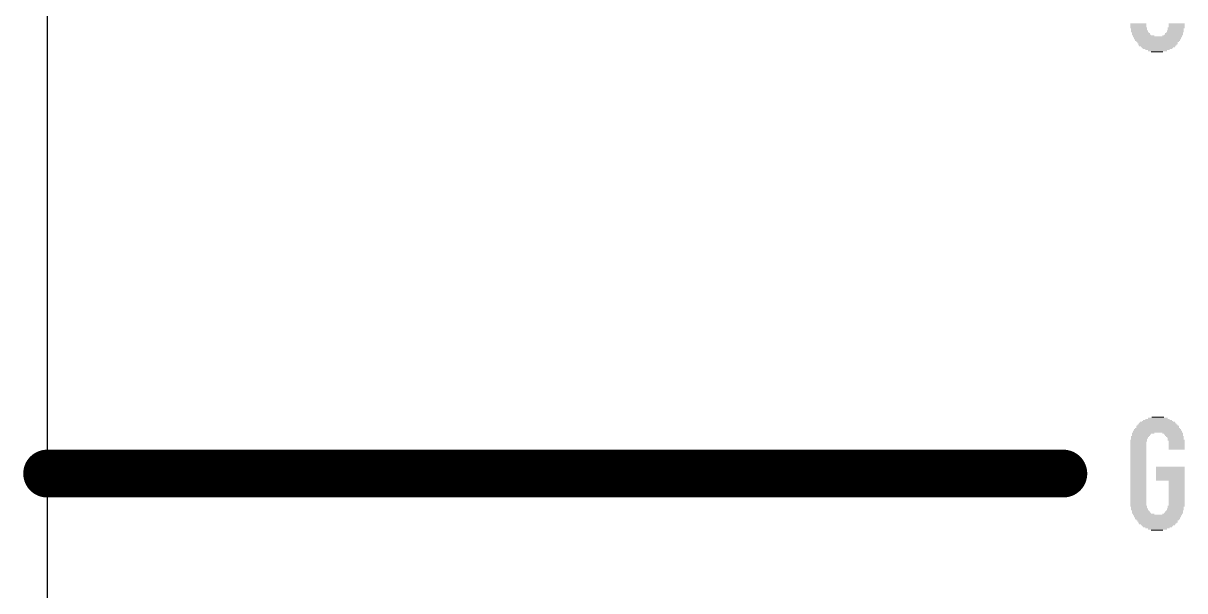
# Model space of a CAD drawing. Extents: x -1 to 100, y 0 to 61.
# Drawn here: x -0.51 to 24.17, y 33.07 to 45.13 of the extents above; entities that cross this region are included whole.
import ezdxf

# ---------------------------------------------------------------- set-up
doc = ezdxf.new("R2010")
doc.units = 0
for name, color, linetype in [('115', 151, 'CONTINUOUS'), ('170', 151, 'CONTINUOUS'), ('20', 31, 'CONTINUOUS')]:
    doc.layers.add(name, color=color, linetype=linetype)

# ---------------------------------------------------------------- blocks, each defined once
blk = doc.blocks.new('RECT')
blk.add_solid([(-0.5, -0.5), (0.5, -0.5), (-0.5, 0.5), (0.5, 0.5)])

msp = doc.modelspace()

# ---------------------------------------------------------------- linework, layer by layer
at = {"layer": '115', "const_width": 1.016}
msp.add_lwpolyline([(21.59, 35.56), (0, 35.56)], dxfattribs=at)
at = {"layer": '115', "const_width": 0.508}
for points in [[(0, 35.814, 1), (0, 35.306)], [(21.59, 35.306, 1), (21.59, 35.814)]]:
    msp.add_lwpolyline(points, format="xyb", dxfattribs=at)
at = {"layer": '20'}
msp.add_line((0, 60.96), (0, 0), dxfattribs=at)

# ---------------------------------------------------------------- block references
at = {"layer": '170'}
for p, xscale, yscale in [((23.18, 45.12), 0.34, 0.02), ((23.18, 45.095), 0.34, 0.03), ((23.18, 45.07), 0.34, 0.02), ((23.18, 45.05), 0.34, 0.02), ((23.19, 45.03), 0.36, 0.02), ((23.2, 45.01), 0.34, 0.02), ((23.2, 44.99), 0.34, 0.02), ((23.21, 44.97), 0.36, 0.02), ((23.21, 44.95), 0.36, 0.02), ((23.23, 44.93), 0.36, 0.02), ((23.24, 44.905), 0.38, 0.03), ((23.94, 44.905), 0.38, 0.03), ((23.95, 44.93), 0.36, 0.02), ((23.97, 44.97), 0.36, 0.02), ((23.97, 44.95), 0.36, 0.02), ((23.99, 45.03), 0.36, 0.02), ((23.98, 45.01), 0.34, 0.02), ((23.98, 44.99), 0.34, 0.02), ((24, 45.12), 0.34, 0.02), ((24, 45.095), 0.34, 0.03), ((24, 45.07), 0.34, 0.02), ((24, 45.05), 0.34, 0.02), ((23.25, 44.88), 0.4, 0.02), ((23.295, 44.86), 0.45, 0.02), ((23.59, 44.84), 1.04, 0.02), ((23.59, 44.78), 0.96, 0.02), ((23.59, 44.76), 0.96, 0.02), ((23.595, 44.74), 0.91, 0.02), ((23.59, 44.715), 0.86, 0.03), ((23.6, 44.69), 0.84, 0.02), ((23.59, 44.67), 0.82, 0.02), ((23.9, 44.86), 0.42, 0.02), ((23.93, 44.88), 0.4, 0.02), ((23.59, 44.65), 0.78, 0.02), ((23.6, 44.63), 0.72, 0.02), ((23.59, 44.61), 0.66, 0.02), ((23.59, 44.59), 0.62, 0.02), ((23.59, 44.57), 0.52, 0.02), ((23.59, 44.545), 0.4, 0.03), ((23.58, 44.52), 0.26, 0.02), ((23.59, 36.52), 0.96, 0.02), ((23.595, 36.565), 0.91, 0.03), ((23.595, 36.54), 0.91, 0.02), ((23.59, 36.59), 0.86, 0.02), ((23.59, 36.61), 0.82, 0.02), ((23.59, 36.63), 0.78, 0.02), ((23.59, 36.65), 0.74, 0.02), ((23.59, 36.67), 0.66, 0.02), ((23.59, 36.69), 0.62, 0.02), ((23.59, 36.71), 0.52, 0.02), ((23.6, 36.735), 0.42, 0.03), ((23.6, 36.76), 0.26, 0.02), ((23.19, 36.27), 0.36, 0.02), ((23.22, 36.35), 0.38, 0.02), ((23.21, 36.33), 0.36, 0.02), ((23.21, 36.31), 0.36, 0.02), ((23.2, 36.29), 0.34, 0.02), ((23.285, 36.42), 0.47, 0.02), ((23.25, 36.4), 0.4, 0.02), ((23.24, 36.375), 0.38, 0.03), ((23.59, 36.46), 1.04, 0.02), ((23.59, 36.44), 1.04, 0.02), ((23.91, 36.42), 0.44, 0.02), ((23.93, 36.4), 0.4, 0.02), ((23.94, 36.375), 0.38, 0.03), ((23.96, 36.35), 0.38, 0.02), ((23.97, 36.33), 0.36, 0.02), ((23.98, 36.31), 0.34, 0.02), ((23.98, 36.29), 0.34, 0.02), ((23.99, 36.27), 0.36, 0.02), ((23.19, 36.25), 0.36, 0.02), ((23.18, 36.23), 0.34, 0.02), ((23.18, 36.21), 0.34, 0.02), ((23.18, 36.185), 0.34, 0.03), ((23.18, 36.16), 0.34, 0.02), ((23.18, 36.14), 0.34, 0.02), ((23.18, 36.12), 0.34, 0.02), ((23.18, 36.1), 0.34, 0.02), ((23.18, 36.08), 0.34, 0.02), ((23.18, 36.06), 0.34, 0.02), ((23.18, 36.04), 0.34, 0.02), ((23.18, 36.015), 0.34, 0.03), ((24, 36.25), 0.34, 0.02), ((24, 36.23), 0.34, 0.02), ((24, 36.21), 0.34, 0.02), ((24, 36.185), 0.34, 0.03), ((24, 36.16), 0.34, 0.02), ((24, 36.14), 0.34, 0.02), ((24, 36.12), 0.34, 0.02), ((24, 36.1), 0.34, 0.02), ((24, 36.08), 0.34, 0.02), ((23.18, 35.99), 0.34, 0.02), ((23.18, 35.97), 0.34, 0.02), ((23.18, 35.95), 0.34, 0.02), ((23.18, 35.93), 0.34, 0.02), ((23.18, 35.91), 0.34, 0.02), ((23.18, 35.89), 0.34, 0.02), ((23.18, 35.87), 0.34, 0.02), ((23.18, 35.85), 0.34, 0.02), ((23.18, 35.825), 0.34, 0.03), ((23.18, 35.8), 0.34, 0.02), ((23.18, 35.78), 0.34, 0.02), ((23.18, 35.76), 0.34, 0.02), ((23.18, 35.74), 0.34, 0.02), ((23.18, 35.72), 0.34, 0.02), ((23.18, 35.7), 0.34, 0.02), ((23.18, 35.68), 0.34, 0.02), ((23.18, 35.655), 0.34, 0.03), ((23.18, 35.63), 0.34, 0.02), ((23.18, 35.61), 0.34, 0.02), ((23.18, 35.59), 0.34, 0.02), ((23.18, 35.57), 0.34, 0.02), ((23.18, 35.55), 0.34, 0.02), ((23.18, 35.53), 0.34, 0.02), ((23.865, 35.7), 0.61, 0.02), ((23.865, 35.68), 0.61, 0.02), ((23.865, 35.655), 0.61, 0.03), ((23.865, 35.63), 0.61, 0.02), ((23.865, 35.61), 0.61, 0.02), ((23.865, 35.59), 0.61, 0.02), ((23.865, 35.57), 0.61, 0.02), ((23.865, 35.55), 0.61, 0.02), ((23.865, 35.53), 0.61, 0.02), ((23.18, 35.51), 0.34, 0.02), ((23.18, 35.49), 0.34, 0.02), ((23.18, 35.465), 0.34, 0.03), ((23.18, 35.44), 0.34, 0.02), ((23.18, 35.42), 0.34, 0.02), ((23.18, 35.4), 0.34, 0.02), ((23.18, 35.38), 0.34, 0.02), ((23.18, 35.36), 0.34, 0.02), ((23.18, 35.34), 0.34, 0.02), ((23.18, 35.32), 0.34, 0.02), ((23.18, 35.295), 0.34, 0.03), ((23.865, 35.51), 0.61, 0.02), ((23.865, 35.49), 0.61, 0.02), ((23.865, 35.465), 0.61, 0.03), ((23.865, 35.44), 0.61, 0.02), ((23.865, 35.42), 0.61, 0.02), ((24, 35.4), 0.34, 0.02), ((24, 35.38), 0.34, 0.02), ((24, 35.36), 0.34, 0.02), ((24, 35.34), 0.34, 0.02), ((24, 35.32), 0.34, 0.02), ((24, 35.295), 0.34, 0.03), ((23.18, 35.27), 0.34, 0.02), ((23.18, 35.25), 0.34, 0.02), ((23.18, 35.23), 0.34, 0.02), ((23.18, 35.21), 0.34, 0.02), ((23.18, 35.19), 0.34, 0.02), ((23.18, 35.17), 0.34, 0.02), ((23.18, 35.15), 0.34, 0.02), ((23.18, 35.13), 0.34, 0.02), ((23.18, 35.105), 0.34, 0.03), ((23.18, 35.08), 0.34, 0.02), ((23.18, 35.06), 0.34, 0.02), ((23.18, 35.04), 0.34, 0.02), ((24, 35.27), 0.34, 0.02), ((24, 35.25), 0.34, 0.02), ((24, 35.23), 0.34, 0.02), ((24, 35.21), 0.34, 0.02), ((24, 35.19), 0.34, 0.02), ((24, 35.17), 0.34, 0.02), ((24, 35.15), 0.34, 0.02), ((24, 35.13), 0.34, 0.02), ((24, 35.105), 0.34, 0.03), ((24, 35.08), 0.34, 0.02), ((24, 35.06), 0.34, 0.02), ((24, 35.04), 0.34, 0.02), ((23.18, 35.02), 0.34, 0.02), ((23.18, 35), 0.34, 0.02), ((23.18, 34.98), 0.34, 0.02), ((23.18, 34.96), 0.34, 0.02), ((23.18, 34.935), 0.34, 0.03), ((23.18, 34.91), 0.34, 0.02), ((23.18, 34.89), 0.34, 0.02), ((23.19, 34.87), 0.36, 0.02), ((23.2, 34.85), 0.34, 0.02), ((23.2, 34.83), 0.34, 0.02), ((23.21, 34.81), 0.36, 0.02), ((23.21, 34.79), 0.36, 0.02), ((23.97, 34.81), 0.36, 0.02), ((23.97, 34.79), 0.36, 0.02), ((23.99, 34.87), 0.36, 0.02), ((23.98, 34.85), 0.34, 0.02), ((23.98, 34.83), 0.34, 0.02), ((24, 35.02), 0.34, 0.02), ((24, 35), 0.34, 0.02), ((24, 34.98), 0.34, 0.02), ((24, 34.96), 0.34, 0.02), ((24, 34.935), 0.34, 0.03), ((24, 34.91), 0.34, 0.02), ((24, 34.89), 0.34, 0.02), ((23.23, 34.77), 0.36, 0.02), ((23.24, 34.745), 0.38, 0.03), ((23.25, 34.72), 0.4, 0.02), ((23.295, 34.7), 0.45, 0.02), ((23.59, 34.68), 1.04, 0.02), ((23.59, 34.62), 0.96, 0.02), ((23.59, 34.6), 0.96, 0.02), ((23.595, 34.58), 0.91, 0.02), ((23.59, 34.555), 0.86, 0.03), ((23.9, 34.7), 0.42, 0.02), ((23.93, 34.72), 0.4, 0.02), ((23.94, 34.745), 0.38, 0.03), ((23.95, 34.77), 0.36, 0.02), ((23.6, 34.53), 0.84, 0.02), ((23.59, 34.51), 0.82, 0.02), ((23.59, 34.49), 0.78, 0.02), ((23.6, 34.47), 0.72, 0.02), ((23.59, 34.45), 0.66, 0.02), ((23.59, 34.43), 0.62, 0.02), ((23.59, 34.41), 0.52, 0.02), ((23.59, 34.385), 0.4, 0.03), ((23.58, 34.36), 0.26, 0.02)]:
    msp.add_blockref('RECT', p, dxfattribs=dict(at, xscale=xscale, yscale=yscale))
at = {"layer": '170', "yscale": 0.02}
for p in [(23.59, 44.82), (23.59, 44.8), (23.59, 36.5), (23.59, 36.48), (23.59, 34.66), (23.59, 34.64)]:
    msp.add_blockref('RECT', p, dxfattribs=at)

doc.saveas('drawing.dxf')
